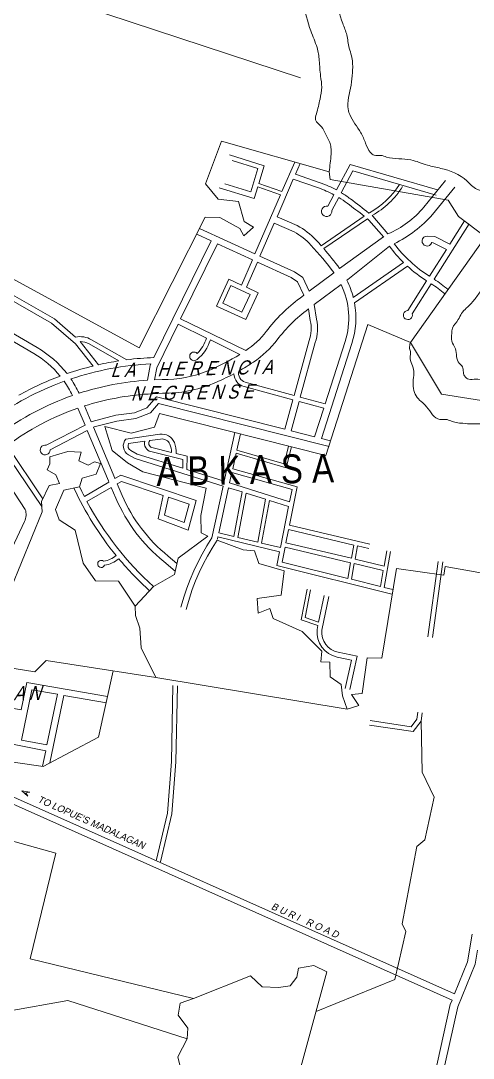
# Model space of a CAD drawing. Header units: metres. Extents: x -460 to 31334, y -1777 to 24987.
# Drawn here: x 76.785 to 77.379, y -752.607 to -751.243 of the extents above; entities that cross this region are included whole.
import ezdxf
from ezdxf.enums import TextEntityAlignment as Align

# ---------------------------------------------------------------- set-up
doc = ezdxf.new("R2010")
doc.units = ezdxf.units.M
doc.header["$MEASUREMENT"] = 0
doc.linetypes.add('ACAD_ISO02W100', pattern=[15, 12, -3])
doc.layers.add('VICINITY_MAP', color=7, linetype='Continuous', lineweight=13)
doc.styles.add('LOT_NO', font='ARIALN.TTF', dxfattribs={"width": 1.5})
doc.styles.add('PX-0', font='leroy')

msp = doc.modelspace()

# ---------------------------------------------------------------- linework, layer by layer
at = {"layer": 'VICINITY_MAP', "color": 250, "lineweight": 0}
for p, q in [((76.42245, -751.07783), (77.15234, -751.31863)), ((77.05908, -751.41983), (77.10483, -751.43406)), ((77.06261, -751.42715), (77.09653, -751.4377)), ((77.14497, -751.42917), (77.12809, -751.46801)), ((77.15193, -751.43116), (77.14582, -751.44523)), ((77.21773, -751.43228), (77.19968, -751.46585)), ((77.33261, -751.46566), (77.21773, -751.43228)), ((77.09653, -751.4377), (77.08706, -751.46815)), ((77.10483, -751.43406), (77.09758, -751.45736)), ((77.22131, -751.44083), (77.20594, -751.46942)), ((77.3306, -751.47258), (77.22131, -751.44083)), ((77.05314, -751.4576), (77.08706, -751.46815)), ((77.09758, -751.45736), (77.12809, -751.46801)), ((77.14299, -751.45174), (77.12158, -751.50099)), ((77.0457, -751.46285), (77.09145, -751.47708)), ((77.09618, -751.46186), (77.09145, -751.47708)), ((77.12621, -751.47234), (77.09256, -751.54975)), ((77.09618, -751.46186), (77.12621, -751.47234)), ((77.19633, -751.47208), (77.18818, -751.48723)), ((77.20259, -751.47566), (77.19345, -751.49266)), ((77.2362, -751.50041), (77.17973, -751.53925)), ((77.24305, -751.4957), (77.24231, -751.49621)), ((77.11785, -751.50956), (77.09909, -751.55275)), ((77.24028, -751.50362), (77.18303, -751.54299)), ((77.37406, -751.5105), (77.32805, -751.58317)), ((77.36793, -751.50662), (77.34868, -751.53703)), ((77.32885, -751.52692), (77.31882, -751.52636)), ((77.34868, -751.53703), (77.32885, -751.52692)), ((77.32662, -751.53518), (77.32507, -751.5351)), ((77.34418, -751.54414), (77.32662, -751.53518)), ((77.34418, -751.54414), (77.32194, -751.57927)), ((77.08918, -751.55755), (77.07469, -751.59089)), ((77.0957, -751.56054), (77.08124, -751.59381)), ((77.28799, -751.56137), (77.22182, -751.60716)), ((77.29294, -751.56604), (77.22336, -751.61419)), ((77.05827, -751.58322), (77.04204, -751.61839)), ((77.05827, -751.58322), (77.07472, -751.59081)), ((77.06098, -751.59153), (77.05031, -751.61469)), ((77.06098, -751.59153), (77.08609, -751.60311)), ((77.08124, -751.59381), (77.09695, -751.60106)), ((77.31815, -751.58525), (77.29344, -751.62428)), ((77.32426, -751.58915), (77.29931, -751.62856)), ((77.08609, -751.60311), (77.07541, -751.62627)), ((77.09695, -751.60106), (77.08073, -751.63623)), ((77.04204, -751.61839), (77.08073, -751.63623)), ((77.05031, -751.61469), (77.07541, -751.62627)), ((76.9949, -751.63526), (77.08045, -751.67705)), ((76.99151, -751.64221), (77.02885, -751.66044)), ((77.03394, -751.66293), (77.07286, -751.68194)), ((77.06622, -751.7848), (77.05227, -751.84875)), ((77.07342, -751.78637), (77.06878, -751.80763)), ((76.76689, -751.80183), (76.81382, -751.87163)), ((76.76127, -751.8061), (76.81234, -751.88203)), ((77.06789, -751.81168), (77.06334, -751.83253)), ((77.06789, -751.81168), (77.1337, -751.83094)), ((77.06878, -751.80763), (77.13074, -751.82576)), ((77.13074, -751.82576), (77.1366, -751.8026)), ((77.1337, -751.83094), (77.14062, -751.80361)), ((77.06231, -751.83725), (77.05932, -751.85095)), ((77.06231, -751.83725), (77.14127, -751.85931)), ((77.06334, -751.83253), (77.14793, -751.85616)), ((77.05092, -751.85493), (77.03602, -751.92322)), ((76.96553, -751.89791), (76.97215, -751.86723)), ((76.97373, -751.89309), (76.97883, -751.86947)), ((76.97883, -751.86947), (77.00612, -751.87861)), ((77.05797, -751.85714), (77.04503, -751.91645)), ((77.07575, -751.86269), (77.06485, -751.92121)), ((77.08097, -751.86432), (77.07013, -751.92248)), ((77.00612, -751.87861), (76.99964, -751.90295)), ((77.10664, -751.87235), (77.09614, -751.92873)), ((77.1118, -751.87396), (77.10137, -751.92999)), ((76.99964, -751.90295), (76.97373, -751.89309)), ((77.13794, -751.90648), (77.24367, -751.93137)), ((77.04385, -751.92184), (77.04321, -751.92479)), ((77.04374, -751.92182), (77.12499, -751.94133)), ((77.04503, -751.91645), (77.06485, -751.92121)), ((77.07013, -751.92248), (77.09614, -751.92873)), ((77.13658, -751.91227), (77.22241, -751.93247)), ((77.10137, -751.92999), (77.12606, -751.93592)), ((77.13219, -751.93545), (77.21821, -751.9557)), ((77.13333, -751.92974), (77.21924, -751.94996)), ((77.21924, -751.94996), (77.22241, -751.93247)), ((77.22415, -751.95112), (77.22736, -751.93337)), ((77.22732, -751.93362), (77.24231, -751.93715)), ((77.22415, -751.95112), (77.26223, -751.96008)), ((77.26223, -751.96008), (77.26581, -751.94033)), ((77.26224, -751.98821), (77.27075, -751.94122)), ((77.21447, -751.97632), (77.21821, -751.9557)), ((77.21936, -751.97754), (77.22311, -751.95685)), ((77.22311, -751.95685), (77.26119, -751.96582)), ((77.25736, -751.98699), (77.26119, -751.96582)), ((76.78549, -752.14929), (76.79297, -752.1132)), ((76.79297, -752.1132), (76.89883, -752.13166)), ((76.78582, -752.18884), (76.7995, -752.12281)), ((76.7995, -752.12281), (76.83298, -752.12865)), ((76.81917, -752.19528), (76.83298, -752.12865)), ((76.82291, -752.21891), (76.84132, -752.1301)), ((76.84132, -752.1301), (76.8974, -752.13988)), ((76.81337, -752.22327), (76.81758, -752.20295))]:
    msp.add_line(p, q, dxfattribs=at)
for points in [[(76.72482, -751.55595), (76.94032, -751.67335), (77.02704, -751.50156), (77.04658, -751.50191), (77.07258, -751.51654), (77.07782, -751.52609), (77.09078, -751.51464), (77.07855, -751.50742), (77.07078, -751.48123), (77.04412, -751.47781), (77.02747, -751.45772), (77.04851, -751.40161), (77.18993, -751.44202), (77.19158, -751.45208), (77.34645, -751.47926), (77.35985, -751.50061), (77.39572, -751.52728), (77.29681, -751.66616), (77.24081, -751.64278), (77.18572, -751.81502), (76.96713, -751.75974), (76.9607, -751.77771), (76.92984, -751.78553), (76.89506, -751.77686), (76.90506, -751.80836), (76.92485, -751.82454), (76.94528, -751.83639), (77.02864, -751.85779), (77.02138, -751.89359), (77.02204, -751.91657), (77.03069, -751.92075), (76.99148, -751.94967), (76.98687, -751.97138), (76.95906, -751.98707), (76.93505, -752.01277), (76.91322, -751.9799), (76.8831, -751.97958), (76.86688, -751.95629), (76.85628, -751.91297), (76.83516, -751.8995), (76.83025, -751.88571), (76.84134, -751.86048), (76.8621, -751.8559), (76.86558, -751.84472), (76.88401, -751.83926), (76.88975, -751.82525), (76.88183, -751.82309), (76.87358, -751.82743), (76.86095, -751.82166), (76.86397, -751.81048), (76.84681, -751.80944), (76.82285, -751.8164), (76.82303, -751.82565), (76.81948, -751.8336), (76.83074, -751.84032), (76.8356, -751.8518), (76.82222, -751.85438), (76.81198, -751.87542), (76.81271, -751.88883), (76.75868, -752.02184)], [(77.01606, -751.52402), (77.03483, -751.53263)], [(77.0196, -751.5163), (77.09256, -751.54975)], [(77.26162, -751.52764), (77.20379, -751.56896)], [(77.03483, -751.53263), (76.95987, -751.68615)], [(77.04315, -751.53644), (76.9949, -751.63526)], [(77.04315, -751.53644), (77.08918, -751.55755)], [(77.26923, -751.53993), (77.21447, -751.58356), (77.21331, -751.58443)], [(77.09909, -751.55275), (77.14449, -751.57356), (77.15536, -751.58083), (77.16376, -751.59891)], [(77.0957, -751.56054), (77.14033, -751.581), (77.14866, -751.58657), (77.15681, -751.60411)], [(76.71572, -751.57807), (76.82519, -751.64072), (76.8569, -751.66795), (76.8798, -751.69724)], [(76.71824, -751.57194), (76.82899, -751.63533), (76.85669, -751.65912)], [(77.19631, -751.57456), (77.16376, -751.59891)], [(77.20569, -751.59012), (77.1705, -751.61645)], [(76.99151, -751.64221), (76.96356, -751.69944), (76.9607, -751.71544)], [(76.86294, -751.66502), (76.88684, -751.69558)], [(77.29681, -751.66616), (77.33767, -751.73414), (77.40968, -751.74547), (77.45162, -751.73339), (77.48239, -751.75251), (77.5, -751.77241), (77.49496, -751.98809), (77.34273, -751.96081), (77.34081, -751.97205), (77.27847, -751.96328), (77.25944, -752.0812), (77.24005, -752.08092), (77.23363, -752.1278), (77.21962, -752.12874), (77.22926, -752.14325), (77.21378, -752.14831)], [(76.9558, -751.69449), (76.95478, -751.69658), (76.9513, -751.71601)], [(77.13177, -751.78038), (76.96309, -751.73769), (76.95055, -751.75222), (76.93416, -751.75866), (76.90953, -751.76196), (76.87849, -751.76999), (76.87734, -751.7706)], [(77.19005, -751.80304), (76.96581, -751.7463), (76.95512, -751.75867), (76.9361, -751.76615), (76.91101, -751.76951), (76.88127, -751.7772), (76.88031, -751.7777)], [(77.14237, -751.74168), (77.13177, -751.78038)], [(77.15057, -751.7439), (77.14001, -751.78246)], [(77.1833, -751.75276), (77.15057, -751.7439)], [(77.18488, -751.74693), (77.15217, -751.73807)], [(76.85996, -751.75258), (76.86927, -751.7748)], [(76.86859, -751.74971), (76.87734, -751.7706)], [(77.17103, -751.79031), (77.18304, -751.75269)], [(76.86927, -751.7748), (76.81828, -751.80136)], [(76.87224, -751.7819), (76.82335, -751.80738)], [(76.87224, -751.7819), (76.89992, -751.84797), (76.90071, -751.84985)], [(76.88031, -751.7777), (76.90826, -751.84444), (76.90861, -751.84525)], [(77.17103, -751.79031), (77.14001, -751.78246)], [(77.19193, -751.7956), (77.18011, -751.79261)], [(77.00308, -751.83338), (77.0035, -751.81578), (76.98912, -751.81223)], [(76.90861, -751.84525), (76.91639, -751.84072), (77.01509, -751.87379), (77.00469, -751.91282), (76.96553, -751.89791)], [(77.05227, -751.84875), (77.00308, -751.83338)], [(76.86838, -751.86866), (76.90071, -751.84985)], [(76.91155, -751.85213), (76.91722, -751.84883), (76.97215, -751.86723)], [(77.13804, -751.87556), (77.05932, -751.85095)], [(77.14793, -751.85616), (77.13794, -751.90648)], [(76.87183, -751.87524), (76.90365, -751.85672)], [(77.07575, -751.86269), (77.05797, -751.85714)], [(77.10664, -751.87235), (77.08097, -751.86432)], [(77.14127, -751.85931), (77.13804, -751.87556)], [(77.13681, -751.88177), (77.1118, -751.87396)], [(77.13681, -751.88177), (77.12606, -751.93592)], [(77.13679, -751.91232), (77.13333, -751.92974)], [(76.96237, -752.1065), (77.21378, -752.14831), (77.20751, -752.13069), (77.20574, -752.11594), (77.19148, -752.10587), (77.19109, -752.08665), (77.17924, -752.08615), (77.18044, -752.07208), (77.15477, -752.04597), (77.11669, -752.02899), (77.11199, -752.01577), (77.09657, -752.02199), (77.09545, -752.00279), (77.12718, -751.99846), (77.13099, -751.96659), (77.0975, -751.95691), (77.09198, -751.94001), (77.07716, -751.93883), (77.04287, -751.92621)], [(77.13219, -751.93545), (77.12834, -751.95488), (77.21447, -751.97632)], [(77.12499, -751.94133), (77.12142, -751.95927), (77.27255, -751.99688)], [(77.21936, -751.97754), (77.25736, -751.98699)], [(77.17525, -752.03817), (77.15329, -752.0307), (77.16123, -751.99057)], [(77.17617, -752.03367), (77.15854, -752.02767), (77.1657, -751.99146)], [(77.26224, -751.98821), (77.27398, -751.99113)], [(77.17617, -752.03367), (77.18333, -751.9988)], [(76.74525, -752.09013), (76.80314, -752.09932), (76.81838, -752.08423), (76.96237, -752.1065), (76.9431, -752.0677), (76.9411, -752.04186), (76.93559, -752.02496), (76.93505, -752.01277)], [(76.90626, -752.09782), (76.88711, -752.18506), (76.81437, -752.22342), (76.77482, -752.21775), (76.76338, -752.2015), (76.73482, -752.20816), (76.73459, -752.21462), (76.7196, -752.21778), (76.71172, -752.23543)], [(76.24412, -752.14112), (76.35833, -752.18742), (76.69605, -752.23806), (77.35169, -752.5306)], [(76.78553, -752.14929), (76.74756, -752.14271)], [(77.31081, -752.16382), (77.31227, -752.23087), (77.32806, -752.26398), (77.31564, -752.31993), (77.30546, -752.32888), (77.28599, -752.43033), (77.29097, -752.44057), (77.27651, -752.50344), (77.17295, -752.54542)], [(76.78583, -752.18875), (76.81917, -752.19528)], [(76.51807, -752.20249), (76.69853, -752.22955), (77.35501, -752.52247)], [(76.63012, -752.3474), (76.70232, -752.36537), (76.71556, -752.30566), (76.83079, -752.33728), (76.79717, -752.47655), (77.01181, -752.52842)], [(77.00352, -752.58134), (77.00449, -752.56758), (76.99165, -752.55035), (76.99446, -752.53468), (77.01181, -752.52842), (77.08687, -752.49849), (77.10216, -752.51317), (77.12343, -752.514), (77.13901, -752.51181), (77.14753, -752.5004), (77.14979, -752.48849), (77.17007, -752.48501), (77.18711, -752.49341), (77.10966, -752.77788)], [(77.00352, -752.58134), (76.84681, -752.53089), (76.76829, -752.54513), (76.73239, -752.62081), (76.90475, -752.71077), (76.92956, -752.72838), (76.92621, -752.69676), (76.9516, -752.65281), (76.9584, -752.63004), (76.97558, -752.6288), (76.98652, -752.6322), (76.99536, -752.62116), (76.99141, -752.60495), (77.00352, -752.58134)]]:
    msp.add_lwpolyline(points, dxfattribs=at)
for points in [[(77.14582, -751.44523), (77.17836, -751.45649, -0.0400581), (77.19968, -751.46585, -0.0400581)], [(77.14299, -751.45174), (77.17605, -751.46318, -0.0400605), (77.19633, -751.47208, -0.0400605)], [(77.34316, -751.45347), (77.31453, -751.48831, -0.1211916), (77.26741, -751.52351)], [(77.20594, -751.46942, -0.025078), (77.21804, -751.47757, -0.0057791), (77.24231, -751.49621, -0.0057791)], [(77.35546, -751.4623), (77.32603, -751.49798, -0.0983859), (77.27557, -751.53655, -0.1139538)], [(77.20259, -751.47566, -0.0244412), (77.21379, -751.48324, -0.0053604), (77.2362, -751.50041, -0.0053604)], [(77.17973, -751.53925, 0.0061443), (77.17299, -751.53186, 0.078365), (77.14823, -751.51257), (77.12158, -751.50099)], [(77.24645, -751.49948, -0.0002213), (77.24737, -751.50021), (77.26741, -751.52351)], [(77.19631, -751.57456, 0.0001968), (77.19626, -751.5745, 0.0296594), (77.16616, -751.53825, 0.0771635), (77.14408, -751.52096), (77.11785, -751.50956)], [(77.24028, -751.50362, -0.0005234), (77.24244, -751.50533), (77.26183, -751.52788)], [(77.26923, -751.53993), (77.26923, -751.53993, 0.0387486), (77.28799, -751.56137, 0.0387486)], [(77.27557, -751.53655, 0.0901769), (77.32189, -751.57924, -0.0000603), (77.32194, -751.57927, -0.0000603)], [(77.20379, -751.56896, 0.0204414), (77.18303, -751.54299)], [(77.29294, -751.56604, 0.0431391), (77.31815, -751.58525)], [(77.32805, -751.58317, -0.0256746), (77.34632, -751.59664)], [(77.18488, -751.74693), (77.21107, -751.66491, 0.1927318), (77.20569, -751.59012)], [(77.22182, -751.60716, 0.0552284), (77.21331, -751.58443)], [(77.32426, -751.58915, -0.0255123), (77.34183, -751.60212)], [(77.15681, -751.60411), (77.15178, -751.60787, 0.0690301), (77.10747, -751.65171, -0.082512), (77.08045, -751.67705)], [(76.70036, -751.61119), (76.80643, -751.67304, -0.0955083), (76.8456, -751.70728, -0.0955083)], [(77.16281, -751.6222), (77.16262, -751.62235, 0.0690301), (77.12184, -751.6627, -0.082512), (77.0905, -751.69209, -0.0182603), (77.07149, -751.70379, -0.0182603)], [(77.16281, -751.6222), (77.16524, -751.63747, -0.1427492), (77.16371, -751.66379), (77.14397, -751.73585)], [(77.1705, -751.61645), (77.17359, -751.63586, -0.139865), (77.17182, -751.66633), (77.15217, -751.73807)], [(77.18011, -751.79261), (77.21998, -751.66775, 0.1235913), (77.22336, -751.61419, 0.1235913)], [(76.73292, -751.64068), (76.80186, -751.68087, -0.0896028), (76.83658, -751.7105)], [(76.9243, -751.68901), (76.87771, -751.66265, 0.1759745), (76.85669, -751.65912, 5.2388555)], [(76.91386, -751.69046), (76.87455, -751.66823, 0.1232426), (76.86294, -751.66502, 0.1232426)], [(76.91386, -751.69046, 0.0174562), (76.88684, -751.69558, 0.0174562)], [(76.95987, -751.68615, 0.022658), (76.9243, -751.68901, 0.0160688)], [(77.07286, -751.68194, -0.0412015), (77.03079, -751.70357, -0.1039696), (76.97079, -751.71482), (76.9607, -751.71544)], [(76.8798, -751.69724, 0.0226335), (76.8456, -751.70728, 0.0226335)], [(76.9558, -751.69449, 0.069671), (76.85065, -751.71419, 0.069671)], [(77.14397, -751.73585), (77.07981, -751.71847, -0.4173337), (77.07149, -751.70379)], [(76.84177, -751.7173, 0.0715696), (76.74491, -751.76916, 0.0715696)], [(76.83658, -751.7105, 0.0379872), (76.78228, -751.73548, 0.0379872)], [(76.84177, -751.7173, -0.0422333), (76.85279, -751.73593, -0.0422333)], [(76.85065, -751.71419, -0.0395256), (76.86144, -751.73301, -0.0395256)], [(76.9513, -751.71601, 0.0629764), (76.86144, -751.73301, 0.0629764)], [(77.06501, -751.70737, -0.0247179), (77.03771, -751.72028, -0.1027971), (76.97116, -751.73292), (76.95241, -751.73407, 0.0617729), (76.86859, -751.74971, 0.0617729)], [(77.14237, -751.74168), (77.07823, -751.72431, -0.3332816), (77.06501, -751.70737)], [(76.85279, -751.73593, 0.0749487), (76.75678, -751.78681, 0.0749487)], [(76.85996, -751.75258, 0.0764452), (76.76689, -751.80183, 0.0764452)], [(77.05092, -751.85493), (76.93517, -751.81876), (76.92642, -751.81402, -0.4916373), (76.92306, -751.79329), (76.96776, -751.78695, -0.3400904), (76.98664, -751.79763, -0.1167516), (76.98912, -751.81223)], [(76.99759, -751.83166), (76.93764, -751.81292), (76.92942, -751.80847, -0.4088203), (76.92655, -751.79916), (76.94776, -751.79615)], [(76.99759, -751.83166), (76.99787, -751.82009), (76.95582, -751.80969, -0.4175346), (76.94776, -751.79615, -0.4175346)], [(76.98288, -751.81068), (76.95715, -751.80432, -0.5668818), (76.95436, -751.79521)], [(76.95436, -751.79521), (76.96864, -751.79319, -0.3400904), (76.98084, -751.80009, -0.1055962), (76.98288, -751.81068)], [(76.74386, -751.99875), (76.7897, -751.90166, 0.1893346), (76.79078, -751.88561), (76.74618, -751.81862)], [(76.91155, -751.85213), (76.91802, -751.86725, 0.122888), (76.97843, -751.94695), (76.98999, -751.95669)], [(76.90365, -751.85672), (76.90968, -751.87082, 0.1227706), (76.97266, -751.95395), (76.98786, -751.96674)], [(77.21746, -752.12229), (77.2269, -752.07876), (77.20192, -752.07349, -0.3790445), (77.18041, -752.04452), (77.18954, -752.00008)], [(77.21127, -752.12095), (77.21936, -752.08364), (77.20062, -752.07969, -0.3823591), (77.17414, -752.04359), (77.17525, -752.03817)], [(76.7232, -752.18547, 0.0611761), (76.73457, -752.18728), (76.77619, -752.19485), (76.81758, -752.20295)]]:
    msp.add_lwpolyline(points, format="xyb", dxfattribs=at)
at = {"layer": 'VICINITY_MAP', "color": 250, "linetype": 'ACAD_ISO02W100', "lineweight": 0, "ltscale": 0.0001}
for points in [[(77.33935, -751.95478), (77.31081, -752.16382), (77.30051, -752.17761), (77.24308, -752.16912)], [(77.33348, -751.95398), (77.30514, -752.1615), (77.29788, -752.17122), (77.24394, -752.16325)], [(76.96275, -752.34744), (76.9775, -752.28471), (76.98277, -752.21707), (76.98493, -752.11025)], [(76.96852, -752.3488), (76.98337, -752.28562), (76.9887, -752.21736), (76.99086, -752.11037)], [(77.40909, -752.24616), (77.3721, -752.48048), (77.35501, -752.52247)]]:
    msp.add_lwpolyline(points, dxfattribs=at)
at = {"layer": 'VICINITY_MAP', "color": 250, "lineweight": 0}
msp.add_lwpolyline([(76.79395, -752.26246), (76.78617, -752.25566), (76.79673, -752.25732), (76.79131, -752.2581)], close=True, dxfattribs=at)
at = {"layer": 'VICINITY_MAP', "color": 250, "linetype": 'ACAD_ISO02W100', "lineweight": 0, "ltscale": 0.0001}
for points in [[(77.38483, -752.4648), (77.38193, -752.48321), (77.35897, -752.53959), (77.30173, -752.79696, 0.3815742), (77.31427, -752.81936, -0.0021268), (77.48112, -752.8776), (77.51742, -752.88533), (77.57537, -752.90622), (77.6577, -752.9523), (77.72151, -753.00434), (77.7699, -753.05841), (77.82392, -753.13704), (77.85281, -753.17306), (77.88262, -753.2044), (77.91409, -753.22719), (77.96019, -753.25291), (77.99326, -753.26689), (78.04158, -753.28278)], [(77.35169, -752.5306), (77.34927, -752.53656), (77.29184, -752.79476, 0.3815742), (77.31097, -752.82894, -0.0021347), (77.47836, -752.88737), (77.51464, -752.89509), (77.57115, -752.91547), (77.65199, -752.96071), (77.71449, -753.01169), (77.76191, -753.06468), (77.81578, -753.14309), (77.84518, -753.17973), (77.87592, -753.21206), (77.90864, -753.23575), (77.95574, -753.26202), (77.9897, -753.27638), (78.03842, -753.29241)]]:
    msp.add_lwpolyline(points, format="xyb", dxfattribs=at)
at = {"layer": 'VICINITY_MAP', "color": 250, "lineweight": 0}
for centre, radius, start, end in [((77.19068, -751.40063), 0.10854, 298.85018, 327.72708), ((77.19068, -751.40063), 0.1135, 299.43294, 327.72708), ((77.18678, -751.49387), 0.00678, 78.02109, 10.26931), ((77.3188, -751.53298), 0.00662, 89.80869, 341.30359), ((77.29361, -751.63022), 0.00594, 91.57324, 16.21109), ((76.98239, -751.6467), 0.05404, 309.04171, 342.51923), ((76.98239, -751.6467), 0.04844, 315.26678, 343.51535), ((77.01248, -751.68453), 0.00572, 40.8653, 313.67364), ((76.8169, -751.80766), 0.00645, 77.67037, 2.54398), ((77.24049, -751.67761), 0.41829, 205.22846, 207.17716), ((77.24049, -751.67761), 0.42582, 204.99857, 219.13371), ((77.24049, -751.67761), 0.41829, 208.19484, 227.71525), ((76.88889, -751.92115), 0.03301, 278.3342, 310.19446), ((76.88889, -751.92115), 0.03839, 279.0529, 310.09649), ((77.24049, -751.67761), 0.42582, 219.85843, 227.70173), ((76.89058, -751.95733), 0.00468, 48.72478, 338.16873)]:
    msp.add_arc(centre, radius, start, end, dxfattribs=at)
at = {"layer": 'VICINITY_MAP', "color": 250, "linetype": 'ACAD_ISO02W100', "lineweight": 0, "ltscale": 0.0001}
for radius, start in [(0.31324, 146.69388), (0.30587, 146.45635)]:
    msp.add_arc((77.29781, -752.09522), radius, start, 182.74976, dxfattribs=at)
at = {"layer": 'VICINITY_MAP', "color": 250, "lineweight": 0}
for points in [[(77.19887, -751.21183), (77.2079, -751.24702), (77.21326, -751.26211), (77.21643, -751.27948), (77.21944, -751.28955), (77.22093, -751.30752), (77.21651, -751.34024), (77.21458, -751.3566), (77.21704, -751.36668), (77.23159, -751.39058), (77.23806, -751.40452), (77.2445, -751.41677), (77.24907, -751.42005), (77.25808, -751.42043), (77.26545, -751.42254), (77.29762, -751.4264), (77.31915, -751.43328), (77.33669, -751.43743), (77.3711, -751.4539), (77.38427, -751.46489), (77.39732, -751.46969), (77.40774, -751.48411), (77.41641, -751.49519), (77.42562, -751.5057), (77.42983, -751.51912), (77.43236, -751.53313), (77.42268, -751.55583), (77.40676, -751.5764), (77.38613, -751.603), (77.37735, -751.61443), (77.36412, -751.6282), (77.35977, -751.63616), (77.35211, -751.64756), (77.35112, -751.65434), (77.35133, -751.66446), (77.35603, -751.67449), (77.36091, -751.69352), (77.36436, -751.69683), (77.368, -751.71026), (77.37372, -751.71465), (77.38273, -751.71447), (77.394, -751.71537), (77.41978, -751.70923), (77.42872, -751.70567), (77.43316, -751.70221), (77.44216, -751.70203), (77.45236, -751.7052), (77.466, -751.71168), (77.47397, -751.71602), (77.47964, -751.71816), (77.48984, -751.72133), (77.49551, -751.72347), (77.50463, -751.72892), (77.51962, -751.74663), (77.52563, -751.76563), (77.52826, -751.78471), (77.53319, -751.80599), (77.53335, -751.81386), (77.52677, -751.823), (77.52578, -751.82977), (77.52603, -751.84214), (77.52844, -751.84997), (77.5297, -751.85669), (77.53096, -751.86342), (77.53233, -751.87577), (77.5329, -751.88771), (77.53404, -751.90499), (77.53192, -751.91179), (77.52983, -751.9197), (77.52994, -751.92533)], [(77.15601, -751.21919), (77.16588, -751.25676), (77.17414, -751.27874), (77.17708, -751.29561), (77.1788, -751.31641), (77.18039, -751.33071), (77.17809, -751.34638), (77.17327, -751.36601), (77.17212, -751.37385), (77.18012, -751.3828), (77.18554, -751.39312), (77.19096, -751.40343), (77.19239, -751.40991), (77.19257, -751.41902), (77.18993, -751.44202)], [(78.1056, -752.4866), (78.0827, -752.46793), (78.07246, -752.4625), (78.05999, -752.45825), (78.04414, -752.45407), (78.03277, -752.44867), (78.0271, -752.44653), (78.02023, -752.44104), (78.01107, -752.43335), (78.0031, -752.429), (77.99171, -752.42248), (77.98149, -752.41818), (77.96794, -752.4162), (77.959, -752.41976), (77.9547, -752.42997), (77.95481, -752.43559), (77.95501, -752.44572), (77.95517, -752.45359), (77.95328, -752.47163), (77.95006, -752.47957), (77.94355, -752.49208), (77.93567, -752.49224), (77.92435, -752.48909), (77.91068, -752.48148), (77.89587, -752.47278), (77.88556, -752.46398), (77.86377, -752.44416), (77.84999, -752.43093), (77.83266, -752.40877), (77.82575, -752.40103), (77.81654, -752.39109), (77.80851, -752.38337), (77.80047, -752.37566), (77.78775, -752.35903), (77.77382, -752.33793), (77.75975, -752.31008), (77.74613, -752.30473), (77.7258, -752.30175), (77.68386, -752.28796), (77.65073, -752.26387), (77.6403, -752.24945), (77.62997, -752.23953), (77.61232, -752.20162), (77.59042, -752.17618), (77.57775, -752.1618), (77.56397, -752.14857), (77.54702, -752.14553), (77.52449, -752.14486), (77.51747, -752.14124), (77.50025, -752.12471), (77.49098, -752.11139), (77.49283, -752.0911), (77.49134, -752.07313), (77.48995, -752.05965), (77.48401, -752.04402), (77.47806, -752.02838), (77.47307, -752.00373), (77.45995, -751.96685), (77.46285, -751.94317), (77.46817, -751.92731), (77.47017, -751.91489), (77.46997, -751.90477), (77.47271, -751.8773), (77.46906, -751.86387), (77.46762, -751.84815), (77.47082, -751.83908), (77.47512, -751.82887), (77.47606, -751.81985), (77.47586, -751.80973), (77.47222, -751.7963), (77.46976, -751.78622), (77.4674, -751.78064), (77.45936, -751.77292), (77.45031, -751.77085), (77.44356, -751.77099), (77.43798, -751.77335), (77.43125, -751.77461), (77.41661, -751.7749), (77.40761, -751.77508), (77.39858, -751.77414), (77.38843, -751.77321), (77.3783, -751.77341), (77.36589, -751.77254), (77.35686, -751.77159), (77.35007, -751.76948), (77.34327, -751.76736), (77.33539, -751.76752), (77.31816, -751.75077), (77.30437, -751.73663), (77.30057, -751.71533), (77.30147, -751.70406), (77.29659, -751.68543), (77.29711, -751.67931), (77.29588, -751.67419), (77.29681, -751.66616)]]:
    msp.add_spline(points, degree=3, dxfattribs=at)

# ---------------------------------------------------------------- texts
for s, height, rotation, style, oblique, p in [('L A     H E R E N C I A', 0.0185698, 1.14207, 'LOT_NO', 20, (77.00924, -751.71536)), ('N E G R E N S E', 0.0185698, 1.14207, 'LOT_NO', 20, (77.00989, -751.74677)), ('V I L L A    L U C A S A N', 0.0185698, 1.14207, 'LOT_NO', 20, (76.69001, -752.14402)), ("TO LOPUE'S MADALAGAN", 0.0091703, 335.95375, 'PX-0', 10, (76.87483, -752.3037)), ('B U R I   R O A D', 0.0091703, 335.95375, 'PX-0', 10, (77.15557, -752.4326))]:
    msp.add_text(s, height=height, rotation=rotation, dxfattribs=dict(at, style=style, oblique=oblique)).set_placement(p, align=Align.BOTTOM_CENTER)
at = {"layer": 'VICINITY_MAP', "color": 250, "lineweight": 0, "style": 'LOT_NO'}
msp.add_text('A B K A S A', height=0.0378273, rotation=1.14207, dxfattribs=at).set_placement((77.08023, -751.86388), align=Align.BOTTOM_CENTER)

doc.saveas('drawing.dxf')
